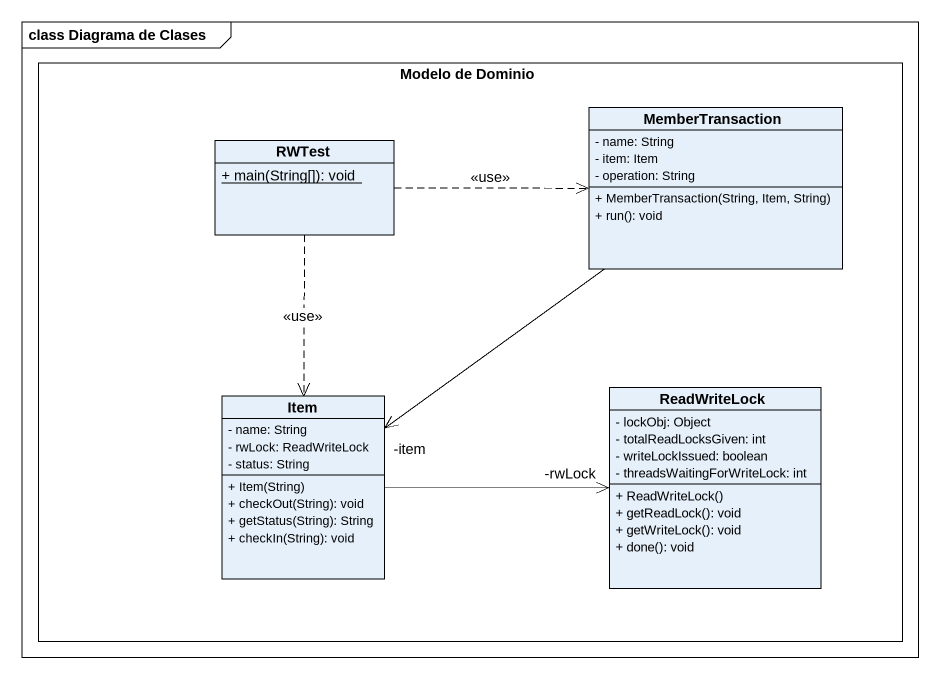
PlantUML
@startuml
mainframe class Diagrama de Clases
hide circle
hide empty members
skinparam classAttributeIconSize 0
rectangle "Modelo de Dominio" as Modelo_de_Dominio {
  class MemberTransaction {
    - name: String
    - item: Item
    - operation: String
    + MemberTransaction(String, Item, String)
    + run(): void
  }
  class RWTest {
    {static} + main(String[]): void
  }
  class Item {
    - name: String
    - rwLock: ReadWriteLock
    - status: String
    + Item(String)
    + checkOut(String): void
    + getStatus(String): String
    + checkIn(String): void
  }
  class ReadWriteLock {
    - lockObj: Object
    - totalReadLocksGiven: int
    - writeLockIssued: boolean
    - threadsWaitingForWriteLock: int
    + ReadWriteLock()
    + getReadLock(): void
    + getWriteLock(): void
    + done(): void
  }
}
MemberTransaction --> "-item" Item
RWTest .right.> MemberTransaction : <<use>>
RWTest ..> Item : <<use>>
Item -right-> "-rwLock" ReadWriteLock
@enduml
